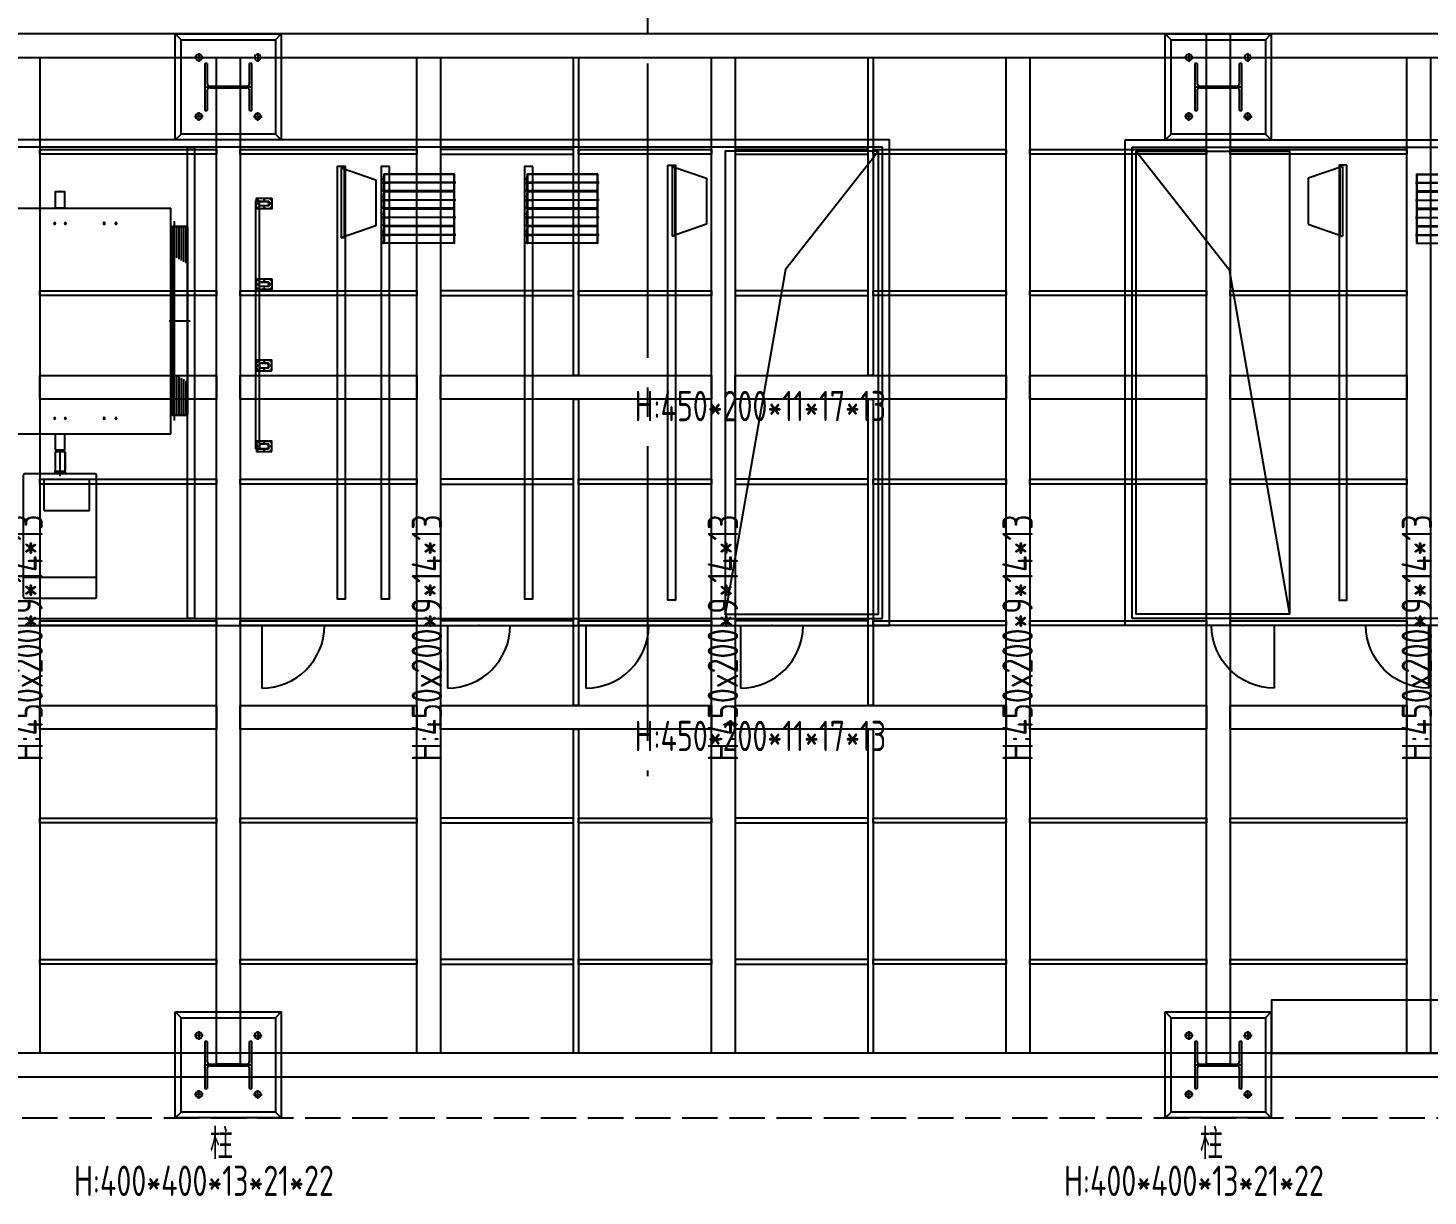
# Model space of a CAD drawing. Extents: x -960 to 27370, y -1283 to 11880.
# Drawn here: x 3794 to 4982, y -1076 to -85 of the extents above; entities that cross this region are included whole.
import ezdxf
from ezdxf.enums import TextEntityAlignment as Align

# ---------------------------------------------------------------- set-up
doc = ezdxf.new("R2010")
doc.units = 0
doc.header["$LTSCALE"] = 100
for name, pattern in [('188K-SM-03-F10-MECH-EQ-Y2257103$0$CENTER', [2, 1.25, -0.25, 0.25, -0.25]), ('188K-SM-03-F10-MECH-EQ-Y2257103$0$Hidden H04', [23, 15, -8]), ('188K-SM-03-F10-MECH-鋼構-Y2257103$0$188K-SM-03-F10-MECH-鋼構-Y2257103$0$CENTER', [2, 1.25, -0.25, 0.25, -0.25]), ('X-S-FAB-L10$0$COL-CEN-LIN', [3.25, 2.5, -0.25, 0.25, -0.25]), ('X-S-FAB-L10$0$HIDDEN', [0.4, 0.3, -0.1])]:
    doc.linetypes.add(name, pattern=pattern)
for name, color, linetype in [('188K-SM-03-F10-MECH-EQ-Y2257103$0$FLC', 40, 'Continuous'), ('188K-SM-03-F10-MECH-EQ-Y2257103$0$HEPA', 6, 'Continuous'), ('188K-SM-03-F10-MECH-EQ-Y2257103$0$MOTOR', 7, 'Continuous'), ('188K-SM-03-F10-MECH-EQ-Y2257103$0$桶濾', 125, 'Continuous'), ('188K-SM-03-F10-MECH-鋼構-Y2257103$0$188K-SM-03-F10-MECH-鋼構-Y2257103$0$0-Block Center-Line', 1, '188K-SM-03-F10-MECH-鋼構-Y2257103$0$188K-SM-03-F10-MECH-鋼構-Y2257103$0$CENTER'), ('188K-SM-03-F10-MECH-鋼構-Y2257103$0$188K-SM-03-F10-MECH-鋼構-Y2257103$0$0-CF-AAS-鋼構', 241, 'Continuous'), ('X-S-FAB-L10$0$0-DIM-TXT', 8, 'Continuous'), ('X-S-FAB-L10$0$BLOCK', 8, 'Continuous'), ('X-S-FAB-L10$0$CCL', 8, 'X-S-FAB-L10$0$COL-CEN-LIN'), ('X-S-FAB-L10$0$HID', 8, 'X-S-FAB-L10$0$HIDDEN')]:
    doc.layers.add(name, color=color, linetype=linetype)
doc.styles.add('188K-SM-03-F10-MECH-鋼構-Y2257103$0$188K-SM-03-F10-MECH-鋼構-Y2257103$0$X-F2-L05-E-PPB-EQ-50K$0$AA-TXT', font='isocp.shx', dxfattribs={"width": 0.8, "bigfont": 'china.shx'})
doc.styles.add('X-S-FAB-L10$0$CHINA', font='simplex.shx', dxfattribs={"width": 0.75, "bigfont": 'chineset.shx'})
doc.styles.add('X-S-FAB-L10$0$Standard', font='', dxfattribs={"width": 0.8})
doc.styles.add('X-S-FAB-L10$0$TG_NOTE_TEXT', font='simplex.shx', dxfattribs={"width": 0.75, "bigfont": 'chineset.shx'})
doc.styles.get('X-S-FAB-L10$0$Standard').set_extended_font_data('Microsoft JhengHei')

# ---------------------------------------------------------------- blocks, each defined once
blk = doc.blocks.new('X-S-FAB-L10$0$FAB2-L05')
at = {"layer": 'X-S-FAB-L10$0$CCL'}
blk.add_line((-21840, 11005), (-21840, 0), dxfattribs=at)
blk = doc.blocks.new('X-S-FAB-L10')
at = {"layer": 'X-S-FAB-L10$0$HID'}
blk.add_line((2509.405, -1010), (17209, -1010), dxfattribs=at)
at = {"layer": 'X-S-FAB-L10$0$BLOCK'}
blk.add_blockref('X-S-FAB-L10$0$FAB2-L05', (26160, -720), dxfattribs=at)
at = {"style": 'X-S-FAB-L10$0$TG_NOTE_TEXT', "width": 0.5, "flags": 1}
for p in [(7463.301, 9020), (18268.251, 8649), (11197.77, 4800.167), (16485.801, 4800.167), (25420.27, 2635), (13360, 320.001, 0), (7463.301, -33.333)]:
    blk.add_attdef('WH', text='', height=20, dxfattribs=at).set_placement(p, align=Align.BOTTOM_LEFT)
at = {"width": 0.5}
for style, p in [('X-S-FAB-L10$0$TG_NOTE_TEXT', (7585, 9020)), ('X-S-FAB-L10$0$TG_NOTE_TEXT', (18389.95, 8649)), ('X-S-FAB-L10$0$TG_NOTE_TEXT', (11117.5, 4813.5)), ('X-S-FAB-L10$0$TG_NOTE_TEXT', (16607.5, 4813.5)), ('X-S-FAB-L10$0$TG_NOTE_TEXT', (25350, 2635)), ('X-S-FAB-L10$0$Standard', (13129.375, 325.001, 0)), ('X-S-FAB-L10$0$TG_NOTE_TEXT', (7585, -20))]:
    blk.add_attdef('DESC', text='', height=10, dxfattribs=dict(at, style=style)).set_placement(p, align=Align.BOTTOM_LEFT)
for tag, style, p in [('TYPE', 'X-S-FAB-L10$0$TG_NOTE_TEXT', (7619.286, 9020)), ('NO', 'X-S-FAB-L10$0$TG_NOTE_TEXT', (7650.095, 9020)), ('TYPE', 'X-S-FAB-L10$0$TG_NOTE_TEXT', (18424.236, 8649)), ('NO', 'X-S-FAB-L10$0$TG_NOTE_TEXT', (18455.045, 8649)), ('NO', 'X-S-FAB-L10$0$TG_NOTE_TEXT', (11088.595, 4813.5)), ('TYPE', 'X-S-FAB-L10$0$TG_NOTE_TEXT', (11151.786, 4813.5)), ('TYPE', 'X-S-FAB-L10$0$TG_NOTE_TEXT', (16641.786, 4813.5)), ('NO', 'X-S-FAB-L10$0$TG_NOTE_TEXT', (16672.595, 4813.5)), ('NO', 'X-S-FAB-L10$0$TG_NOTE_TEXT', (25313, 2635)), ('TYPE', 'X-S-FAB-L10$0$TG_NOTE_TEXT', (25350, 2635)), ('NO', 'X-S-FAB-L10$0$Standard', (13100, 320.001, 0)), ('TYPE', 'X-S-FAB-L10$0$Standard', (13129.375, 320.001, 0)), ('TYPE', 'X-S-FAB-L10$0$TG_NOTE_TEXT', (7619.286, -20)), ('NO', 'X-S-FAB-L10$0$TG_NOTE_TEXT', (7650.095, -20))]:
    blk.add_attdef(tag, text='', height=10, dxfattribs=dict(at, style=style)).set_placement(p, align=Align.BOTTOM_RIGHT)
at = {"style": 'X-S-FAB-L10$0$TG_NOTE_TEXT', "width": 0.5, "flags": 1}
for rotation, p in [(180, (43, 7480)), (180, (943, 7480)), (90, (24310, 3717.77)), (270, (17080, 1711.699))]:
    blk.add_attdef('WH', text='', height=20, rotation=rotation, dxfattribs=at).set_placement(p, align=Align.BOTTOM_LEFT)
at = {"width": 0.5}
for rotation, style, p in [(180, 'X-S-FAB-L10$0$Standard', (317.625, 7480)), (180, 'X-S-FAB-L10$0$Standard', (1217.625, 7480)), (90, 'X-S-FAB-L10$0$TG_NOTE_TEXT', (24310, 3647.5)), (270, 'X-S-FAB-L10$0$TG_NOTE_TEXT', (17080, 1605))]:
    blk.add_attdef('DESC', text='', height=10, rotation=rotation, dxfattribs=dict(at, style=style)).set_placement(p, align=Align.BOTTOM_LEFT)
for tag, rotation, style, p in [('TYPE', 180, 'X-S-FAB-L10$0$Standard', (317.625, 7480)), ('NO', 180, 'X-S-FAB-L10$0$Standard', (347, 7480)), ('TYPE', 180, 'X-S-FAB-L10$0$Standard', (1217.625, 7480)), ('NO', 180, 'X-S-FAB-L10$0$Standard', (1247, 7480)), ('TYPE', 90, 'X-S-FAB-L10$0$TG_NOTE_TEXT', (24310, 3647.5)), ('NO', 90, 'X-S-FAB-L10$0$TG_NOTE_TEXT', (24310, 3610.5)), ('TYPE', 270, 'X-S-FAB-L10$0$TG_NOTE_TEXT', (17080, 1605)), ('NO', 270, 'X-S-FAB-L10$0$TG_NOTE_TEXT', (17080, 1573))]:
    blk.add_attdef(tag, text='', height=10, rotation=rotation, dxfattribs=dict(at, style=style)).set_placement(p, align=Align.BOTTOM_RIGHT)
at = {"layer": 'X-S-FAB-L10$0$0-DIM-TXT', "style": 'X-S-FAB-L10$0$CHINA', "width": 0.75}
for p in [(667.414, 7855.1, -2689.4), (22627.353, 6728.814), (25644.722, 6728.814), (24778.787, 5569.051), (1118.252, 4980), (417.801, 4594.623), (23874.84, 4355), (22927.43, 4330.122), (23749.869, 3901.367), (417.801, 3765.236), (1118.252, 3730), (417.801, 3115.79), (536.882, 2227.832), (16908.994, 1782.652), (888.445, 880.466), (16977.43, 750), (18878.841, 750), (25641.221, 553.233), (21364.03, 526.894)]:
    blk.add_attdef('HIG', text='', height=80, dxfattribs=at).set_placement(p, align=Align.MIDDLE_LEFT)
blk = doc.blocks.new('188K-SM-03-F10-MECH-EQ-Y2257103$0$%%C7 孔徑')
at = {"color": 4}
blk.add_circle((0, 0), 3.5, dxfattribs=at)
blk.add_point((0, 0))
blk = doc.blocks.new('188K-SM-03-F10-MECH-EQ-Y2257103$0$A$C6e2866f5')
blk.add_lwpolyline([(45, -105), (-45, -105), (-45, 25), (45, 25)], close=True)
at = {"linetype": '188K-SM-03-F10-MECH-EQ-Y2257103$0$Hidden H04', "lineweight": -3}
for points in [[(-20, 0), (20, 0), (20, -80), (-20, -80)], [(-18, -2), (18, -2), (18, -78), (-18, -78)]]:
    blk.add_lwpolyline(points, close=True, dxfattribs=at)
for p in [(-37, 17), (0, 17), (37, 17), (-37, -40), (36.75, -40)]:
    blk.add_blockref('188K-SM-03-F10-MECH-EQ-Y2257103$0$%%C7 孔徑', p)
at = {"xscale": -1, "rotation": 180}
for p in [(-37, -97), (0, -97), (37, -97)]:
    blk.add_blockref('188K-SM-03-F10-MECH-EQ-Y2257103$0$%%C7 孔徑', p, dxfattribs=at)
blk = doc.blocks.new('188K-SM-03-F10-MECH-EQ-Y2257103$0$A$C3A4033FF')
blk.add_blockref('188K-SM-03-F10-MECH-EQ-Y2257103$0$A$C6e2866f5', (-20, 0))
blk = doc.blocks.new('188K-SM-03-F10-MECH-EQ-Y2257103$0$FLC-1250-W')
at = {"layer": '188K-SM-03-F10-MECH-EQ-Y2257103$0$FLC'}
for p, q in [((0, 796), (0, -796)), ((130, 796), (130, -796))]:
    blk.add_line(p, q, dxfattribs=at)
at = {"layer": '188K-SM-03-F10-MECH-EQ-Y2257103$0$FLC', "color": 1}
for p, q in [((20, 546), (20, 796)), ((40, 534), (40, 796)), ((60, 523), (60, 796)), ((80, 511), (80, 796)), ((100, 500), (100, 796)), ((120, 488), (120, 796)), ((20, -796), (20, -450)), ((40, -796), (40, -462)), ((60, -796), (60, -473)), ((80, -796), (80, -485)), ((100, -796), (100, -496)), ((120, -796), (120, -508))]:
    blk.add_line(p, q, dxfattribs=at)
at = {"layer": '188K-SM-03-F10-MECH-EQ-Y2257103$0$FLC', "color": 1, "linetype": '188K-SM-03-F10-MECH-EQ-Y2257103$0$CENTER', "ltscale": 5}
blk.add_line((-25, 0), (152, 0), dxfattribs=at)
at = {"layer": '188K-SM-03-F10-MECH-EQ-Y2257103$0$FLC'}
for centre, start, end in [((5, 796), 0, 180), ((15, 796), 0, 180), ((25, 796), 0, 180), ((35, 796), 0, 180), ((45, 796), 0, 180), ((55, 796), 0, 180), ((65, 796), 0, 180), ((75, 796), 0, 180), ((85, 796), 0, 180), ((95, 796), 0, 180), ((105, 796), 0, 180), ((115, 796), 0, 180), ((125, 796), 0, 180), ((125, 796), 0, 180), ((125, 796), 0, 180), ((125, 796), 0, 180), ((125, 796), 0, 180), ((125, 796), 0, 180), ((125, 796), 0, 180), ((125, 796), 0, 180), ((125, 796), 0, 180), ((125, 796), 0, 180), ((125, 796), 0, 180), ((125, 796), 0, 180), ((5, -796), 180, 0), ((15, -796), 180, 0), ((25, -796), 180, 0), ((35, -796), 180, 0), ((45, -796), 180, 0), ((55, -796), 180, 0), ((65, -796), 180, 0), ((75, -796), 180, 0), ((85, -796), 180, 0), ((95, -796), 180, 0), ((105, -796), 180, 0), ((115, -796), 180, 0), ((125, -796), 180, 0), ((125, -796), 180, 0), ((125, -796), 180, 0), ((125, -796), 180, 0), ((125, -796), 180, 0), ((125, -796), 180, 0), ((125, -796), 180, 0), ((125, -796), 180, 0), ((125, -796), 180, 0), ((125, -796), 180, 0), ((125, -796), 180, 0), ((125, -796), 180, 0)]:
    blk.add_arc(centre, 5, start, end, dxfattribs=at)
blk = doc.blocks.new('188K-SM-03-F10-MECH-EQ-Y2257103$0$%%C14 孔位')
at = {"color": 1}
blk.add_circle((0, 0), 7, dxfattribs=at)
blk.add_point((0, 0))
blk = doc.blocks.new('188K-SM-03-F10-MECH-EQ-Y2257103$0$A$C7940598F')
for p, q in [((0, 0), (0, 2085)), ((0, 2085), (1915, 2085)), ((1804, 2115), (111, 2115)), ((164, 2115), (164, 2085)), ((1751, 2115), (1751, 2085)), ((1915, 0), (1915, 2085)), ((0, 0), (1915, 0))]:
    blk.add_line(p, q)
for points in [[(-140, 1107.5), (0, 1107.5), (0, 1182.5), (-140, 1182.5)], [(1915, 1107.5), (2055, 1107.5), (2055, 1182.5), (1915, 1182.5)]]:
    blk.add_lwpolyline(points, close=True)
for p in [(-140, 1145), (2055, 1145)]:
    blk.add_point(p)
for p in [(131, 1620), (1784, 1620), (131, 1520), (1784, 1520), (131, 1190), (1784, 1190), (131, 1100), (1784, 1100), (131, 770), (1784, 770), (131, 670), (1784, 670)]:
    blk.add_blockref('188K-SM-03-F10-MECH-EQ-Y2257103$0$%%C14 孔位', p)
blk = doc.blocks.new('188K-SM-03-F10-MECH-EQ-Y2257103$0$HPF-610-292側視圖')
at = {"layer": '188K-SM-03-F10-MECH-EQ-Y2257103$0$HEPA'}
for p, q in [((0, 598), (292, 498)), ((0, 598), (0, 6)), ((0, 598), (25, 598)), ((25, 598), (25, 6)), ((292, 498), (292, 106)), ((292, 106), (0, 6)), ((25, 6), (0, 6))]:
    blk.add_line(p, q, dxfattribs=at)
blk = doc.blocks.new('188K-SM-03-F10-MECH-EQ-Y2257103$0$A$C03D53DB9')
at = {"layer": '188K-SM-03-F10-MECH-EQ-Y2257103$0$桶濾'}
for p, q in [((10, 0), (10, 145)), ((10, 145), (13, 145)), ((13, 0), (13, 145)), ((13, 143), (607, 143)), ((610, 145), (607, 145)), ((607, 145), (607, 0)), ((610, 145), (610, 0)), ((614, 127), (610, 127)), ((614, 127), (614, 17)), ((0, 72), (602, 72)), ((13, 2), (607, 2)), ((624, 72), (557, 72)), ((614, 17), (610, 17)), ((617, 11), (610, 11)), ((617, 6), (610, 6)), ((617, 107), (614, 107)), ((617, 102), (614, 102)), ((617, 108), (617, 100)), ((617, 12), (617, 4)), ((619, 109), (618, 109)), ((618, 109), (618, 99)), ((619, 99), (618, 99)), ((619, 13), (618, 13)), ((618, 13), (618, 3)), ((619, 3), (618, 3)), ((619, 99), (619, 109)), ((622, 106), (619, 109)), ((622, 103), (619, 99)), ((619, 3), (619, 13)), ((622, 10), (619, 13)), ((622, 7), (619, 3)), ((622, 106), (622, 103)), ((622, 10), (622, 7)), ((10, 0), (13, 0)), ((610, 0), (607, 0))]:
    blk.add_line(p, q, dxfattribs=at)
for centre, start, end in [((618, 108), 90, 180), ((618, 100), 180, 270), ((618, 12), 90, 180), ((618, 4), 180, 270)]:
    blk.add_arc(centre, 1, start, end, dxfattribs=at)
blk = doc.blocks.new('188K-SM-03-F10-MECH-EQ-Y2257103$0$Motor315L-頂視圖-東(50HZ)')
blk.add_line((45, -17), (45, -173))
at = {"layer": '188K-SM-03-F10-MECH-EQ-Y2257103$0$MOTOR', "color": 1, "linetype": '188K-SM-03-F10-MECH-EQ-Y2257103$0$CENTER', "ltscale": 20}
blk.add_line((0, 0), (0, -219), dxfattribs=at)
at = {"layer": '188K-SM-03-F10-MECH-EQ-Y2257103$0$MOTOR'}
for p, q in [((-40, -10), (40, -10)), ((-40, -10), (-40, -180)), ((40, -10), (40, -180)), ((40, -17), (45, -17)), ((-310, -1077), (-310, -210)), ((300, -200), (-300, -200)), ((-50, -195), (-50, -200)), ((-44, -185), (-44, -190)), ((44, -190), (-44, -190)), ((40, -180), (-40, -180)), ((40, -173), (45, -173)), ((44, -185), (44, -190)), ((50, -195), (50, -200)), ((310, -1077), (310, -210)), ((-135, -245), (250, -245)), ((-135, -511), (-135, -245)), ((250, -511), (250, -245)), ((-135, -511), (250, -511)), ((-310, -1077), (310, -1077)), ((-309, -1247), (-309, -1077)), ((309, -1247), (309, -1077)), ((-299, -1257), (299, -1257))]:
    blk.add_line(p, q, dxfattribs=at)
for centre, radius, start, end in [((-300, -210), 10, 90, 180), ((-44, -195), 5, 90, 180), ((-40, -185), 5, 90, 180), ((40, -185), 5, 0, 90), ((44, -195), 5, 0, 90), ((300, -210), 10, 0, 90), ((-299, -1247), 10, 180, 270), ((299, -1247), 10, 270, 0)]:
    blk.add_arc(centre, radius, start, end, dxfattribs=at)
blk = doc.blocks.new('188K-SM-03-F10-MECH-EQ-Y2257103$0$A$C0D54229D')
at = {"color": 2}
for q in [(0, -532), (532, 0)]:
    blk.add_line((0, 0), q, dxfattribs=at)
blk.add_arc((0, 0), 532, 270, 0, dxfattribs=at)
blk.add_point((266, 0))
blk = doc.blocks.new('188K-SM-03-F10-MECH-EQ-Y2257103$0$0-CRMAU-12W')
at = {"color": 4}
for p, q in [((0, 0), (-18620, 0)), ((0, -4120), (0, 0)), ((-60, -60), (-18560, -60)), ((-60, -4060), (-60, -60)), ((-18620, -4120), (0, -4120)), ((-18560, -4060), (-60, -4060))]:
    blk.add_line(p, q, dxfattribs=at)
at = {"color": 6}
for p, q in [((-94, -95), (-883, -1099)), ((-883, -1099), (-1393, -4025))]:
    blk.add_line(p, q, dxfattribs=at)
at = {"color": 4}
for points in [[(-5956, -60), (-5896, -60), (-5896, -4060), (-5956, -4060)], [(-1880, -215), (-1815, -215), (-1815, -3905), (-1880, -3905)], [(-5379, -2620), (-5346, -2620), (-5346, -520), (-5379, -520)]]:
    blk.add_lwpolyline(points, close=True, dxfattribs=at)
at = {"color": 6}
blk.add_lwpolyline([(-94, -95), (-1393, -95), (-1393, -4025), (-94, -4025)], close=True, dxfattribs=at)
at = {"color": 2}
for points in [[(-4616, -226), (-4686, -226), (-4686, -3894), (-4616, -3894)], [(-4242, -226), (-4312, -226), (-4312, -3894), (-4242, -3894)], [(-3026, -226), (-3096, -226), (-3096, -3894), (-3026, -3894)]]:
    blk.add_lwpolyline(points, close=True, dxfattribs=at)
at = {"xscale": -1, "rotation": 270}
blk.add_blockref('188K-SM-03-F10-MECH-EQ-Y2257103$0$A$C7940598F', (-8183, -2493), dxfattribs=at)
at = {"color": 4, "rotation": 90.00000000000001}
for p in [(-5346, -520), (-5346, -1205)]:
    blk.add_blockref('188K-SM-03-F10-MECH-EQ-Y2257103$0$A$C3A4033FF', p, dxfattribs=at)
at = {"color": 4, "xscale": -1, "rotation": 90}
for p in [(-5346, -1935), (-5346, -2620)]:
    blk.add_blockref('188K-SM-03-F10-MECH-EQ-Y2257103$0$A$C3A4033FF', p, dxfattribs=at)
for name, p in [('188K-SM-03-F10-MECH-EQ-Y2257103$0$Motor315L-頂視圖-東(50HZ)', (-7038, -2633)), ('188K-SM-03-F10-MECH-EQ-Y2257103$0$A$C0D54229D', (-5325, -4120)), ('188K-SM-03-F10-MECH-EQ-Y2257103$0$A$C0D54229D', (-3750, -4120)), ('188K-SM-03-F10-MECH-EQ-Y2257103$0$A$C0D54229D', (-2575, -4120)), ('188K-SM-03-F10-MECH-EQ-Y2257103$0$A$C0D54229D', (-1265, -4120))]:
    blk.add_blockref(name, p)
at = {"layer": '188K-SM-03-F10-MECH-EQ-Y2257103$0$FLC'}
blk.add_blockref('188K-SM-03-F10-MECH-EQ-Y2257103$0$FLC-1250-W', (-6086, -1535), dxfattribs=at)
at = {"layer": '188K-SM-03-F10-MECH-EQ-Y2257103$0$HEPA'}
for p in [(-1845, -822), (-1845, -822), (-4651, -836)]:
    blk.add_blockref('188K-SM-03-F10-MECH-EQ-Y2257103$0$HPF-610-292側視圖', p, dxfattribs=at)
at = {"layer": '188K-SM-03-F10-MECH-EQ-Y2257103$0$桶濾', "xscale": -1}
for p in [(-3680, -434), (-3680, -435), (-2464, -434), (-2464, -435), (-3680, -582), (-3680, -583), (-2464, -582), (-2464, -583), (-3680, -730), (-3680, -731), (-2464, -730), (-2464, -731), (-3680, -878), (-3680, -879), (-2464, -878), (-2464, -879)]:
    blk.add_blockref('188K-SM-03-F10-MECH-EQ-Y2257103$0$A$C03D53DB9', p, dxfattribs=at)
blk = doc.blocks.new('188K-SM-03-F10-MECH-EQ-Y2257103')
at = {"color": 1, "ltscale": 1000}
blk.add_lwpolyline([(4849.3, -955), (4999.3, -955), (4999.3, -910), (4849.3, -910)], close=True, dxfattribs=at)
at = {"yscale": 0.1, "zscale": 0.1}
for p, xscale in [((4525.2, -180), 0.1), ((4725.2, -180), -0.1)]:
    blk.add_blockref('188K-SM-03-F10-MECH-EQ-Y2257103$0$0-CRMAU-12W', p, dxfattribs=dict(at, xscale=xscale))
blk = doc.blocks.new('*U349')
at = {"layer": '188K-SM-03-F10-MECH-鋼構-Y2257103$0$188K-SM-03-F10-MECH-鋼構-Y2257103$0$0-CF-AAS-鋼構', "color": 181}
blk.add_lwpolyline([(-10, -330), (10, -330), (10, -1175), (-10, -1175)], close=True, dxfattribs=at)
blk = doc.blocks.new('*U348')
at = {"color": 0, "linetype": 'ByBlock', "lineweight": -2, "transparency": 16777216}
for p in [(0, 0), (250, 0), (500, 0)]:
    blk.add_blockref('*U349', p, dxfattribs=at)
blk = doc.blocks.new('*U351')
at = {"layer": '188K-SM-03-F10-MECH-鋼構-Y2257103$0$188K-SM-03-F10-MECH-鋼構-Y2257103$0$0-CF-AAS-鋼構', "color": 181}
blk.add_lwpolyline([(-10, -330), (10, -330), (10, -1175), (-10, -1175)], close=True, dxfattribs=at)
blk = doc.blocks.new('*U350')
at = {"color": 0, "linetype": 'ByBlock', "lineweight": -2, "transparency": 16777216}
for p in [(0, 0), (250, 0), (500, 0)]:
    blk.add_blockref('*U351', p, dxfattribs=at)
blk = doc.blocks.new('*U353')
at = {"layer": '188K-SM-03-F10-MECH-鋼構-Y2257103$0$188K-SM-03-F10-MECH-鋼構-Y2257103$0$0-CF-AAS-鋼構', "color": 181}
blk.add_lwpolyline([(-10, -330), (10, -330), (10, -1175), (-10, -1175)], close=True, dxfattribs=at)
blk = doc.blocks.new('*U352')
at = {"color": 0, "linetype": 'ByBlock', "lineweight": -2, "transparency": 16777216}
for p in [(0, 0), (250, 0), (500, 0)]:
    blk.add_blockref('*U353', p, dxfattribs=at)
blk = doc.blocks.new('*U354')
blk.add_circle((0, 0), 24.5)
at = {"layer": '188K-SM-03-F10-MECH-鋼構-Y2257103$0$188K-SM-03-F10-MECH-鋼構-Y2257103$0$0-Block Center-Line'}
for p, q in [((0, -34), (0, 34)), ((-34, 0), (34, 0))]:
    blk.add_line(p, q, dxfattribs=at)
blk = doc.blocks.new('188K-SM-03-F10-MECH-鋼構-Y2257103$0$AUDIT_I_250817102654-2')
for p, q in [((200, 200), (-200, 200)), ((-200, 200), (-200, 179)), ((-28.5, 179), (-200, 179)), ((-6.5, 157), (-6.5, -157)), ((0, 200), (0, -200)), ((6.5, 157), (6.5, -157)), ((200, 179), (28.5, 179)), ((200, 179), (200, 200)), ((-200, -179), (-28.5, -179)), ((-200, -179), (-200, -200)), ((-200, -200), (200, -200)), ((28.5, -179), (200, -179)), ((200, -200), (200, -179))]:
    blk.add_line(p, q)
for centre, start, end in [((-28.5, 157), 0, 90), ((28.5, 157), 90, 180), ((-28.5, -157), 270, 360), ((28.5, -157), 180, 270)]:
    blk.add_arc(centre, 22, start, end)
blk = doc.blocks.new('188K-SM-03-F10-MECH-鋼構-Y2257103$0$188K-SM-03-F10-MECH-鋼構-Y2257103$0$A$C1e76e784')
for p, q in [((50, 850), (0, 900)), ((850, 850), (900, 900)), ((0, 0), (50, 50)), ((850, 50), (900, 0))]:
    blk.add_line(p, q)
for points in [[(0, 900), (900, 900), (900, 0), (0, 0)], [(50, 850), (850, 850), (850, 50), (50, 50)]]:
    blk.add_lwpolyline(points, close=True)
at = {"color": 3, "const_width": 1}
blk.add_lwpolyline([(150, 750), (750, 750), (750, 150), (150, 150)], close=True, dxfattribs=at)
at = {"yscale": 1.083333333333333, "zscale": 1.083333333333333, "rotation": 180}
for p, xscale in [((200, 700), 1.083333333333333), ((700, 700), -1.083333333333333)]:
    blk.add_blockref('*U354', p, dxfattribs=dict(at, xscale=xscale))
at = {"rotation": 90}
blk.add_blockref('188K-SM-03-F10-MECH-鋼構-Y2257103$0$AUDIT_I_250817102654-2', (450, 450), dxfattribs=at)
at = {"yscale": 1.083333333333333, "zscale": 1.083333333333333}
for p, xscale in [((200, 200), -1.083333333333333), ((700, 200), 1.083333333333333)]:
    blk.add_blockref('*U354', p, dxfattribs=dict(at, xscale=xscale))
blk = doc.blocks.new('188K-SM-03-F10-MECH-鋼構-Y2257103$0$0-120000CMH 雙層')
for points in [[(-20046.2, -20), (-20046.2, -290), (-20050.3, -290), (-20050.3, -20)], [(-19796.2, -20), (-19796.2, -290), (-19800.3, -290), (-19800.3, -20)], [(-20503.3, -98), (-20353.3, -98), (-20353.3, -102), (-20503.3, -102)], [(-20333.3, -98), (-20183.3, -98), (-20183.3, -102), (-20333.3, -102)], [(-20050.3, -98), (-20163.3, -98), (-20163.3, -102), (-20050.3, -102)], [(-20046.2, -98), (-19933.3, -98), (-19933.3, -102), (-20046.2, -102)], [(-19800.3, -98), (-19913.3, -98), (-19913.3, -102), (-19800.3, -102)], [(-19796.2, -98), (-19683.3, -98), (-19683.3, -102), (-19796.2, -102)], [(-19663.3, -98), (-19513.3, -98), (-19513.3, -102), (-19663.3, -102)], [(-19493.3, -98), (-19343.3, -98), (-19343.3, -102), (-19493.3, -102)], [(-20503.3, -218), (-20353.3, -218), (-20353.3, -222), (-20503.3, -222)], [(-20333.3, -218), (-20183.3, -218), (-20183.3, -222), (-20333.3, -222)], [(-20050.3, -218), (-20163.3, -218), (-20163.3, -222), (-20050.3, -222)], [(-20046.2, -218), (-19933.3, -218), (-19933.3, -222), (-20046.2, -222)], [(-19800.3, -218), (-19913.3, -218), (-19913.3, -222), (-19800.3, -222)], [(-19796.2, -218), (-19683.3, -218), (-19683.3, -222), (-19796.2, -222)], [(-19663.3, -218), (-19513.3, -218), (-19513.3, -222), (-19663.3, -222)], [(-19493.3, -218), (-19343.3, -218), (-19343.3, -222), (-19493.3, -222)], [(-20046.2, -310), (-20046.2, -570), (-20050.3, -570), (-20050.3, -310)], [(-19796.2, -310), (-19796.2, -570), (-19800.3, -570), (-19800.3, -310)], [(-20503.3, -378), (-20353.3, -378), (-20353.3, -382), (-20503.3, -382)], [(-20333.3, -378), (-20183.3, -378), (-20183.3, -382), (-20333.3, -382)], [(-20050.3, -378), (-20163.3, -378), (-20163.3, -382), (-20050.3, -382)], [(-20046.2, -378), (-19933.3, -378), (-19933.3, -382), (-20046.2, -382)], [(-19800.3, -378), (-19913.3, -378), (-19913.3, -382), (-19800.3, -382)], [(-19796.2, -378), (-19683.3, -378), (-19683.3, -382), (-19796.2, -382)], [(-19663.3, -378), (-19513.3, -378), (-19513.3, -382), (-19663.3, -382)], [(-19493.3, -378), (-19343.3, -378), (-19343.3, -382), (-19493.3, -382)], [(-20503.3, -498), (-20353.3, -498), (-20353.3, -502), (-20503.3, -502)], [(-20333.3, -498), (-20183.3, -498), (-20183.3, -502), (-20333.3, -502)], [(-20050.3, -498), (-20163.3, -498), (-20163.3, -502), (-20050.3, -502)], [(-20046.2, -498), (-19933.3, -498), (-19933.3, -502), (-20046.2, -502)], [(-19800.3, -498), (-19913.3, -498), (-19913.3, -502), (-19800.3, -502)], [(-19796.2, -498), (-19683.3, -498), (-19683.3, -502), (-19796.2, -502)], [(-19663.3, -498), (-19513.3, -498), (-19513.3, -502), (-19663.3, -502)], [(-19493.3, -498), (-19343.3, -498), (-19343.3, -502), (-19493.3, -502)], [(-20046.2, -590), (-20046.2, -865), (-20050.3, -865), (-20050.3, -590)], [(-19796.2, -590), (-19796.2, -865), (-19800.3, -865), (-19800.3, -590)], [(-20503.3, -665.5), (-20353.3, -665.5), (-20353.3, -669.5), (-20503.3, -669.5)], [(-20333.3, -665.5), (-20183.3, -665.5), (-20183.3, -669.5), (-20333.3, -669.5)], [(-20050.3, -665.5), (-20163.3, -665.5), (-20163.3, -669.5), (-20050.3, -669.5)], [(-20046.2, -665.5), (-19933.3, -665.5), (-19933.3, -669.5), (-20046.2, -669.5)], [(-19800.3, -665.5), (-19913.3, -665.5), (-19913.3, -669.5), (-19800.3, -669.5)], [(-19796.2, -665.5), (-19683.3, -665.5), (-19683.3, -669.5), (-19796.2, -669.5)], [(-19663.3, -665.5), (-19513.3, -665.5), (-19513.3, -669.5), (-19663.3, -669.5)], [(-19493.3, -665.5), (-19343.3, -665.5), (-19343.3, -669.5), (-19493.3, -669.5)], [(-20503.3, -785.5), (-20353.3, -785.5), (-20353.3, -789.5), (-20503.3, -789.5)], [(-20333.3, -785.5), (-20183.3, -785.5), (-20183.3, -789.5), (-20333.3, -789.5)], [(-20050.3, -785.5), (-20163.3, -785.5), (-20163.3, -789.5), (-20050.3, -789.5)], [(-20046.2, -785.5), (-19933.3, -785.5), (-19933.3, -789.5), (-20046.2, -789.5)], [(-19800.3, -785.5), (-19913.3, -785.5), (-19913.3, -789.5), (-19800.3, -789.5)], [(-19796.2, -785.5), (-19683.3, -785.5), (-19683.3, -789.5), (-19796.2, -789.5)], [(-19663.3, -785.5), (-19513.3, -785.5), (-19513.3, -789.5), (-19663.3, -789.5)], [(-19493.3, -785.5), (-19343.3, -785.5), (-19343.3, -789.5), (-19493.3, -789.5)]]:
    blk.add_lwpolyline(points, close=True)
at = {"layer": '188K-SM-03-F10-MECH-鋼構-Y2257103$0$188K-SM-03-F10-MECH-鋼構-Y2257103$0$0-CF-AAS-鋼構', "color": 140}
for points in [[(-21733.3, -20), (-17453.8, -20), (-17453.8, 0), (-21733.3, 0)], [(-19513.3, 0), (-19493.3, 0), (-19493.3, -874.3), (-19513.3, -874.3)], [(-20353.3, -20), (-20333.3, -20), (-20333.3, -874.3), (-20353.3, -874.3)], [(-21733.3, -885), (-7188.5, -885), (-7188.5, -865), (-21733.3, -865)]]:
    blk.add_lwpolyline(points, close=True, dxfattribs=at)
at = {"layer": '188K-SM-03-F10-MECH-鋼構-Y2257103$0$188K-SM-03-F10-MECH-鋼構-Y2257103$0$0-CF-AAS-鋼構', "color": 181}
for points in [[(-20503.3, -290), (-20353.3, -290), (-20353.3, -310), (-20503.3, -310)], [(-20333.3, -290), (-20183.3, -290), (-20183.3, -310), (-20333.3, -310)], [(-20163.3, -290), (-19933.3, -290), (-19933.3, -310), (-20163.3, -310)], [(-19913.3, -290), (-19683.3, -290), (-19683.3, -310), (-19913.3, -310)], [(-19663.3, -290), (-19513.3, -290), (-19513.3, -310), (-19663.3, -310)], [(-19493.3, -290), (-19343.3, -290), (-19343.3, -310), (-19493.3, -310)], [(-20503.3, -570), (-20353.3, -570), (-20353.3, -590), (-20503.3, -590)], [(-20333.3, -570), (-20183.3, -570), (-20183.3, -590), (-20333.3, -590)], [(-20163.3, -570), (-19933.3, -570), (-19933.3, -590), (-20163.3, -590)], [(-19913.3, -570), (-19683.3, -570), (-19683.3, -590), (-19913.3, -590)], [(-19663.3, -570), (-19513.3, -570), (-19513.3, -590), (-19663.3, -590)], [(-19493.3, -570), (-19343.3, -570), (-19343.3, -590), (-19493.3, -590)]]:
    blk.add_lwpolyline(points, close=True, dxfattribs=at)
for name, p in [('*U348', (-21013.3, 310)), ('*U350', (-20173.3, 310)), ('*U352', (-19333.3, 310))]:
    blk.add_blockref(name, p)
at = {"layer": '188K-SM-03-F10-MECH-鋼構-Y2257103$0$188K-SM-03-F10-MECH-鋼構-Y2257103$0$0-CF-AAS-鋼構', "xscale": 0.1, "yscale": 0.1, "zscale": 0.1}
for p in [(-20388.3, -90), (-19548.3, -90), (-20388.3, -920), (-19548.3, -920)]:
    blk.add_blockref('188K-SM-03-F10-MECH-鋼構-Y2257103$0$188K-SM-03-F10-MECH-鋼構-Y2257103$0$A$C1e76e784', p, dxfattribs=at)
at = {"layer": '188K-SM-03-F10-MECH-鋼構-Y2257103$0$188K-SM-03-F10-MECH-鋼構-Y2257103$0$0-CF-AAS-鋼構', "color": 2, "style": '188K-SM-03-F10-MECH-鋼構-Y2257103$0$188K-SM-03-F10-MECH-鋼構-Y2257103$0$X-F2-L05-E-PPB-EQ-50K$0$AA-TXT', "width": 0.8}
for s, height, p in [('H:450*200*11*17*13', 25.769, (-19998.6, -328.7)), ('H:450*200*11*17*13', 25.769, (-19998.6, -608.7)), ('柱', 25.8, (-20359, -954.9)), ('柱', 25.8, (-19519, -954.9)), ('H:400*400*13*21*22', 25.769, (-20474.2, -986.2)), ('H:400*400*13*21*22', 25.769, (-19634.2, -986.2))]:
    blk.add_text(s, height=height, dxfattribs=at).set_placement(p)
for p in [(-20513.6, -617.4), (-20174.8, -617.4), (-19923.6, -617.4), (-19673.6, -617.4), (-19334.8, -617.4)]:
    blk.add_text('H:450x200*9*14*13', height=25.769, rotation=90, dxfattribs=at).set_placement(p, align=Align.MIDDLE_LEFT)
blk = doc.blocks.new('188K-SM-03-F10-MECH-鋼構-Y2257103')
blk.add_lwpolyline([(2544.3, -90), (2544.3, -975), (17174, -975), (17174, -90), (15182.7, -90), (15182.7, -296.2), (12640.5, -296.2), (12640.5, -90), (7666.3, -90), (7666.3, -377.2), (6853.7, -377.2), (6853.7, -90)], close=True)
blk.add_blockref('188K-SM-03-F10-MECH-鋼構-Y2257103$0$0-120000CMH 雙層', (24307.5, -90))

msp = doc.modelspace()

# ---------------------------------------------------------------- block references
for name in ['X-S-FAB-L10', '188K-SM-03-F10-MECH-鋼構-Y2257103', '188K-SM-03-F10-MECH-EQ-Y2257103']:
    msp.add_blockref(name, (0, 0))

doc.saveas('drawing.dxf')
